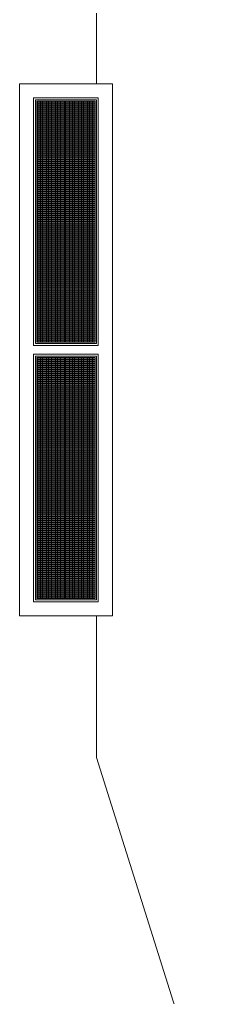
# Model space of a CAD drawing. Header units: metres. Extents: x 0.003 to 0.843, y 0.003 to 0.597.
# Drawn here: x 0.1566 to 0.15868, y 0.47576 to 0.48552 of the extents above; entities that cross this region are included whole.
import ezdxf

# ---------------------------------------------------------------- set-up
doc = ezdxf.new("R2010")
doc.units = ezdxf.units.M
doc.linetypes.add('AUSGEZOGEN', pattern=[0])
doc.linetypes.add('STRICHLINIE', pattern=[19.05, 12.7, -6.35])
doc.layers.add('Plankopf', color=7, linetype='AUSGEZOGEN', lineweight=13)

msp = doc.modelspace()

# ---------------------------------------------------------------- linework, layer by layer
at = {"layer": 'Plankopf', "color": 7, "linetype": 'STRICHLINIE', "lineweight": 13}
for p, q in [((0.1573728, 0.4859985), (0.1573728, 0.4848772)), ((0.1566048, 0.4848772), (0.1566048, 0.4795652)), ((0.1575328, 0.4848772), (0.1566048, 0.4848772)), ((0.1575328, 0.4795652), (0.1575328, 0.4848772)), ((0.1567648, 0.4847172), (0.1567648, 0.4822852)), ((0.1573728, 0.4847172), (0.1567648, 0.4847172)), ((0.1573728, 0.4822852), (0.1573728, 0.4847172)), ((0.1567648, 0.4822852), (0.1573728, 0.4822852)), ((0.1567648, 0.4821572), (0.1573728, 0.4821572)), ((0.1567648, 0.4797252), (0.1567648, 0.4821572)), ((0.1573728, 0.4821572), (0.1573728, 0.4797252)), ((0.1573728, 0.4797252), (0.1567648, 0.4797252)), ((0.1566048, 0.4795652), (0.1575328, 0.4795652)), ((0.1573728, 0.4795652), (0.1573728, 0.4781516)), ((0.1573728, 0.4781516), (0.1586827, 0.4739972))]:
    msp.add_line(p, q, dxfattribs=at)
at = {"layer": 'Plankopf', "color": 7, "linetype": 'AUSGEZOGEN', "lineweight": 13}
for p, q in [((0.1567456, 0.482266), (0.1567456, 0.4847364)), ((0.1567456, 0.4847364), (0.157392, 0.4847364)), ((0.15736, 0.4847044), (0.1567776, 0.4847044)), ((0.1567776, 0.4847044), (0.1567776, 0.482298)), ((0.15736, 0.482298), (0.15736, 0.4847044)), ((0.157392, 0.4847364), (0.157392, 0.482266)), ((0.157392, 0.482266), (0.1567456, 0.482266)), ((0.1567776, 0.482298), (0.15736, 0.482298)), ((0.1567456, 0.4821764), (0.157392, 0.4821764)), ((0.1567456, 0.479706), (0.1567456, 0.4821764)), ((0.157392, 0.4821764), (0.157392, 0.479706)), ((0.1567776, 0.4821444), (0.15736, 0.4821444)), ((0.1567776, 0.479738), (0.1567776, 0.4821444)), ((0.15736, 0.4821444), (0.15736, 0.479738)), ((0.15736, 0.479738), (0.1567776, 0.479738)), ((0.157392, 0.479706), (0.1567456, 0.479706))]:
    msp.add_line(p, q, dxfattribs=at)
at = {"layer": 'Plankopf', "color": 253, "linetype": 'AUSGEZOGEN', "lineweight": 13}
for p, q in [((0.156784, 0.4847044), (0.156784, 0.482298)), ((0.1567968, 0.4847044), (0.1567968, 0.482298)), ((0.1568096, 0.4847044), (0.1568096, 0.482298)), ((0.1568224, 0.4847044), (0.1568224, 0.482298)), ((0.1568352, 0.4847044), (0.1568352, 0.482298)), ((0.156848, 0.4847044), (0.156848, 0.482298)), ((0.1568608, 0.4847044), (0.1568608, 0.482298)), ((0.1568736, 0.4847044), (0.1568736, 0.482298)), ((0.1568864, 0.4847044), (0.1568864, 0.482298)), ((0.1568992, 0.4847044), (0.1568992, 0.482298)), ((0.156912, 0.4847044), (0.156912, 0.482298)), ((0.1569248, 0.4847044), (0.1569248, 0.482298)), ((0.1569376, 0.4847044), (0.1569376, 0.482298)), ((0.1569504, 0.4847044), (0.1569504, 0.482298)), ((0.1569632, 0.4847044), (0.1569632, 0.482298)), ((0.156976, 0.4847044), (0.156976, 0.482298)), ((0.1569888, 0.4847044), (0.1569888, 0.482298)), ((0.1570016, 0.4847044), (0.1570016, 0.482298)), ((0.1570144, 0.4847044), (0.1570144, 0.482298)), ((0.1570272, 0.4847044), (0.1570272, 0.482298)), ((0.15704, 0.4847044), (0.15704, 0.482298)), ((0.1570528, 0.4847044), (0.1570528, 0.482298)), ((0.1570656, 0.4847044), (0.1570656, 0.482298)), ((0.1570784, 0.4847044), (0.1570784, 0.482298)), ((0.1570912, 0.4847044), (0.1570912, 0.482298)), ((0.157104, 0.4847044), (0.157104, 0.482298)), ((0.1571168, 0.4847044), (0.1571168, 0.482298)), ((0.1571296, 0.4847044), (0.1571296, 0.482298)), ((0.1571424, 0.4847044), (0.1571424, 0.482298)), ((0.1571552, 0.4847044), (0.1571552, 0.482298)), ((0.157168, 0.4847044), (0.157168, 0.482298)), ((0.1571808, 0.4847044), (0.1571808, 0.482298)), ((0.1571936, 0.4847044), (0.1571936, 0.482298)), ((0.1572064, 0.4847044), (0.1572064, 0.482298)), ((0.1572192, 0.4847044), (0.1572192, 0.482298)), ((0.157232, 0.4847044), (0.157232, 0.482298)), ((0.1572448, 0.4847044), (0.1572448, 0.482298)), ((0.1572576, 0.4847044), (0.1572576, 0.482298)), ((0.1572704, 0.4847044), (0.1572704, 0.482298)), ((0.1572832, 0.4847044), (0.1572832, 0.482298)), ((0.157296, 0.4847044), (0.157296, 0.482298)), ((0.1573088, 0.4847044), (0.1573088, 0.482298)), ((0.1573216, 0.4847044), (0.1573216, 0.482298)), ((0.1573344, 0.4847044), (0.1573344, 0.482298)), ((0.1573472, 0.4847044), (0.1573472, 0.482298)), ((0.15736, 0.4846843), (0.1567776, 0.4846843)), ((0.15736, 0.4846643), (0.1567776, 0.4846643)), ((0.15736, 0.4846442), (0.1567776, 0.4846442)), ((0.15736, 0.4846241), (0.1567776, 0.4846241)), ((0.15736, 0.4846041), (0.1567776, 0.4846041)), ((0.15736, 0.484584), (0.1567776, 0.484584)), ((0.15736, 0.4845639), (0.1567776, 0.4845639)), ((0.15736, 0.4845439), (0.1567776, 0.4845439)), ((0.15736, 0.4845238), (0.1567776, 0.4845238)), ((0.15736, 0.4845037), (0.1567776, 0.4845037)), ((0.15736, 0.4844837), (0.1567776, 0.4844837)), ((0.15736, 0.4844636), (0.1567776, 0.4844636)), ((0.15736, 0.4844435), (0.1567776, 0.4844435)), ((0.15736, 0.4844235), (0.1567776, 0.4844235)), ((0.15736, 0.4844034), (0.1567776, 0.4844034)), ((0.15736, 0.4843834), (0.1567776, 0.4843834)), ((0.15736, 0.4843633), (0.1567776, 0.4843633)), ((0.15736, 0.4843432), (0.1567776, 0.4843432)), ((0.15736, 0.4843232), (0.1567776, 0.4843232)), ((0.15736, 0.4843031), (0.1567776, 0.4843031)), ((0.15736, 0.484283), (0.1567776, 0.484283)), ((0.15736, 0.484263), (0.1567776, 0.484263)), ((0.15736, 0.4842429), (0.1567776, 0.4842429)), ((0.15736, 0.4842228), (0.1567776, 0.4842228)), ((0.15736, 0.4842028), (0.1567776, 0.4842028)), ((0.15736, 0.4841827), (0.1567776, 0.4841827)), ((0.15736, 0.4841626), (0.1567776, 0.4841626)), ((0.15736, 0.4841426), (0.1567776, 0.4841426)), ((0.15736, 0.4841225), (0.1567776, 0.4841225)), ((0.15736, 0.4841024), (0.1567776, 0.4841024)), ((0.15736, 0.4840824), (0.1567776, 0.4840824)), ((0.15736, 0.4840623), (0.1567776, 0.4840623)), ((0.15736, 0.4840422), (0.1567776, 0.4840422)), ((0.15736, 0.4840222), (0.1567776, 0.4840222)), ((0.15736, 0.4840021), (0.1567776, 0.4840021)), ((0.15736, 0.4839821), (0.1567776, 0.4839821)), ((0.15736, 0.483962), (0.1567776, 0.483962)), ((0.15736, 0.4839419), (0.1567776, 0.4839419)), ((0.15736, 0.4839219), (0.1567776, 0.4839219)), ((0.15736, 0.4839018), (0.1567776, 0.4839018)), ((0.15736, 0.4838817), (0.1567776, 0.4838817)), ((0.15736, 0.4838617), (0.1567776, 0.4838617)), ((0.15736, 0.4838416), (0.1567776, 0.4838416)), ((0.15736, 0.4838215), (0.1567776, 0.4838215)), ((0.15736, 0.4838015), (0.1567776, 0.4838015)), ((0.15736, 0.4837814), (0.1567776, 0.4837814)), ((0.15736, 0.4837613), (0.1567776, 0.4837613)), ((0.15736, 0.4837413), (0.1567776, 0.4837413)), ((0.15736, 0.4837212), (0.1567776, 0.4837212)), ((0.15736, 0.4837011), (0.1567776, 0.4837011)), ((0.15736, 0.4836811), (0.1567776, 0.4836811)), ((0.15736, 0.483661), (0.1567776, 0.483661)), ((0.15736, 0.483641), (0.1567776, 0.483641)), ((0.15736, 0.4836209), (0.1567776, 0.4836209)), ((0.15736, 0.4836008), (0.1567776, 0.4836008)), ((0.15736, 0.4835808), (0.1567776, 0.4835808)), ((0.15736, 0.4835607), (0.1567776, 0.4835607)), ((0.15736, 0.4835406), (0.1567776, 0.4835406)), ((0.15736, 0.4835206), (0.1567776, 0.4835206)), ((0.15736, 0.4835005), (0.1567776, 0.4835005)), ((0.15736, 0.4834804), (0.1567776, 0.4834804)), ((0.15736, 0.4834604), (0.1567776, 0.4834604)), ((0.15736, 0.4834403), (0.1567776, 0.4834403)), ((0.15736, 0.4834202), (0.1567776, 0.4834202)), ((0.15736, 0.4834002), (0.1567776, 0.4834002)), ((0.15736, 0.4833801), (0.1567776, 0.4833801)), ((0.15736, 0.48336), (0.1567776, 0.48336)), ((0.15736, 0.48334), (0.1567776, 0.48334)), ((0.15736, 0.4833199), (0.1567776, 0.4833199)), ((0.15736, 0.4832998), (0.1567776, 0.4832998)), ((0.15736, 0.4832798), (0.1567776, 0.4832798)), ((0.15736, 0.4832597), (0.1567776, 0.4832597)), ((0.15736, 0.4832397), (0.1567776, 0.4832397)), ((0.15736, 0.4832196), (0.1567776, 0.4832196)), ((0.15736, 0.4831995), (0.1567776, 0.4831995)), ((0.15736, 0.4831795), (0.1567776, 0.4831795)), ((0.15736, 0.4831594), (0.1567776, 0.4831594)), ((0.15736, 0.4831393), (0.1567776, 0.4831393)), ((0.15736, 0.4831193), (0.1567776, 0.4831193)), ((0.15736, 0.4830992), (0.1567776, 0.4830992)), ((0.15736, 0.4830791), (0.1567776, 0.4830791)), ((0.15736, 0.4830591), (0.1567776, 0.4830591)), ((0.15736, 0.483039), (0.1567776, 0.483039)), ((0.15736, 0.4830189), (0.1567776, 0.4830189)), ((0.15736, 0.4829989), (0.1567776, 0.4829989)), ((0.15736, 0.4829788), (0.1567776, 0.4829788)), ((0.15736, 0.4829587), (0.1567776, 0.4829587)), ((0.15736, 0.4829387), (0.1567776, 0.4829387)), ((0.15736, 0.4829186), (0.1567776, 0.4829186)), ((0.15736, 0.4828986), (0.1567776, 0.4828986)), ((0.15736, 0.4828785), (0.1567776, 0.4828785)), ((0.15736, 0.4828584), (0.1567776, 0.4828584)), ((0.15736, 0.4828384), (0.1567776, 0.4828384)), ((0.15736, 0.4828183), (0.1567776, 0.4828183)), ((0.15736, 0.4827982), (0.1567776, 0.4827982)), ((0.15736, 0.4827782), (0.1567776, 0.4827782)), ((0.15736, 0.4827581), (0.1567776, 0.4827581)), ((0.15736, 0.482738), (0.1567776, 0.482738)), ((0.15736, 0.482718), (0.1567776, 0.482718)), ((0.15736, 0.4826979), (0.1567776, 0.4826979)), ((0.15736, 0.4826778), (0.1567776, 0.4826778)), ((0.15736, 0.4826578), (0.1567776, 0.4826578)), ((0.15736, 0.4826377), (0.1567776, 0.4826377)), ((0.15736, 0.4826176), (0.1567776, 0.4826176)), ((0.15736, 0.4825976), (0.1567776, 0.4825976)), ((0.15736, 0.4825775), (0.1567776, 0.4825775)), ((0.15736, 0.4825574), (0.1567776, 0.4825574)), ((0.15736, 0.4825374), (0.1567776, 0.4825374)), ((0.15736, 0.4825173), (0.1567776, 0.4825173)), ((0.15736, 0.4824973), (0.1567776, 0.4824973)), ((0.15736, 0.4824772), (0.1567776, 0.4824772)), ((0.15736, 0.4824571), (0.1567776, 0.4824571)), ((0.15736, 0.4824371), (0.1567776, 0.4824371)), ((0.15736, 0.482417), (0.1567776, 0.482417)), ((0.15736, 0.4823969), (0.1567776, 0.4823969)), ((0.15736, 0.4823769), (0.1567776, 0.4823769)), ((0.15736, 0.4823568), (0.1567776, 0.4823568)), ((0.15736, 0.4823367), (0.1567776, 0.4823367)), ((0.15736, 0.4823167), (0.1567776, 0.4823167)), ((0.15736, 0.4821243), (0.1567776, 0.4821243)), ((0.15736, 0.4821043), (0.1567776, 0.4821043)), ((0.15736, 0.4820842), (0.1567776, 0.4820842)), ((0.15736, 0.4820641), (0.1567776, 0.4820641)), ((0.156784, 0.4821444), (0.156784, 0.479738)), ((0.1567968, 0.4821444), (0.1567968, 0.479738)), ((0.1568096, 0.4821444), (0.1568096, 0.479738)), ((0.1568224, 0.4821444), (0.1568224, 0.479738)), ((0.1568352, 0.4821444), (0.1568352, 0.479738)), ((0.156848, 0.4821444), (0.156848, 0.479738)), ((0.1568608, 0.4821444), (0.1568608, 0.479738)), ((0.1568736, 0.4821444), (0.1568736, 0.479738)), ((0.1568864, 0.4821444), (0.1568864, 0.479738)), ((0.1568992, 0.4821444), (0.1568992, 0.479738)), ((0.156912, 0.4821444), (0.156912, 0.479738)), ((0.1569248, 0.4821444), (0.1569248, 0.479738)), ((0.1569376, 0.4821444), (0.1569376, 0.479738)), ((0.1569504, 0.4821444), (0.1569504, 0.479738)), ((0.1569632, 0.4821444), (0.1569632, 0.479738)), ((0.156976, 0.4821444), (0.156976, 0.479738)), ((0.1569888, 0.4821444), (0.1569888, 0.479738)), ((0.1570016, 0.4821444), (0.1570016, 0.479738)), ((0.1570144, 0.4821444), (0.1570144, 0.479738)), ((0.1570272, 0.4821444), (0.1570272, 0.479738)), ((0.15704, 0.4821444), (0.15704, 0.479738)), ((0.1570528, 0.4821444), (0.1570528, 0.479738)), ((0.1570656, 0.4821444), (0.1570656, 0.479738)), ((0.1570784, 0.4821444), (0.1570784, 0.479738)), ((0.1570912, 0.4821444), (0.1570912, 0.479738)), ((0.157104, 0.4821444), (0.157104, 0.479738)), ((0.1571168, 0.4821444), (0.1571168, 0.479738)), ((0.1571296, 0.4821444), (0.1571296, 0.479738)), ((0.1571424, 0.4821444), (0.1571424, 0.479738)), ((0.1571552, 0.4821444), (0.1571552, 0.479738)), ((0.157168, 0.4821444), (0.157168, 0.479738)), ((0.1571808, 0.4821444), (0.1571808, 0.479738)), ((0.1571936, 0.4821444), (0.1571936, 0.479738)), ((0.1572064, 0.4821444), (0.1572064, 0.479738)), ((0.1572192, 0.4821444), (0.1572192, 0.479738)), ((0.157232, 0.4821444), (0.157232, 0.479738)), ((0.1572448, 0.4821444), (0.1572448, 0.479738)), ((0.1572576, 0.4821444), (0.1572576, 0.479738)), ((0.1572704, 0.4821444), (0.1572704, 0.479738)), ((0.1572832, 0.4821444), (0.1572832, 0.479738)), ((0.157296, 0.4821444), (0.157296, 0.479738)), ((0.1573088, 0.4821444), (0.1573088, 0.479738)), ((0.1573216, 0.4821444), (0.1573216, 0.479738)), ((0.1573344, 0.4821444), (0.1573344, 0.479738)), ((0.1573472, 0.4821444), (0.1573472, 0.479738)), ((0.15736, 0.4820441), (0.1567776, 0.4820441)), ((0.15736, 0.482024), (0.1567776, 0.482024)), ((0.15736, 0.4820039), (0.1567776, 0.4820039)), ((0.15736, 0.4819839), (0.1567776, 0.4819839)), ((0.15736, 0.4819638), (0.1567776, 0.4819638)), ((0.15736, 0.4819437), (0.1567776, 0.4819437)), ((0.15736, 0.4819237), (0.1567776, 0.4819237)), ((0.15736, 0.4819036), (0.1567776, 0.4819036)), ((0.15736, 0.4818835), (0.1567776, 0.4818835)), ((0.15736, 0.4818635), (0.1567776, 0.4818635)), ((0.15736, 0.4818434), (0.1567776, 0.4818434)), ((0.15736, 0.4818234), (0.1567776, 0.4818234)), ((0.15736, 0.4818033), (0.1567776, 0.4818033)), ((0.15736, 0.4817832), (0.1567776, 0.4817832)), ((0.15736, 0.4817632), (0.1567776, 0.4817632)), ((0.15736, 0.4817431), (0.1567776, 0.4817431)), ((0.15736, 0.481723), (0.1567776, 0.481723)), ((0.15736, 0.481703), (0.1567776, 0.481703)), ((0.15736, 0.4816829), (0.1567776, 0.4816829)), ((0.15736, 0.4816628), (0.1567776, 0.4816628)), ((0.15736, 0.4816428), (0.1567776, 0.4816428)), ((0.15736, 0.4816227), (0.1567776, 0.4816227)), ((0.15736, 0.4816026), (0.1567776, 0.4816026)), ((0.15736, 0.4815826), (0.1567776, 0.4815826)), ((0.15736, 0.4815625), (0.1567776, 0.4815625)), ((0.15736, 0.4815424), (0.1567776, 0.4815424)), ((0.15736, 0.4815224), (0.1567776, 0.4815224)), ((0.15736, 0.4815023), (0.1567776, 0.4815023)), ((0.15736, 0.4814822), (0.1567776, 0.4814822)), ((0.15736, 0.4814622), (0.1567776, 0.4814622)), ((0.15736, 0.4814421), (0.1567776, 0.4814421)), ((0.15736, 0.4814221), (0.1567776, 0.4814221)), ((0.15736, 0.481402), (0.1567776, 0.481402)), ((0.15736, 0.4813819), (0.1567776, 0.4813819)), ((0.15736, 0.4813619), (0.1567776, 0.4813619)), ((0.15736, 0.4813418), (0.1567776, 0.4813418)), ((0.15736, 0.4813217), (0.1567776, 0.4813217)), ((0.15736, 0.4813017), (0.1567776, 0.4813017)), ((0.15736, 0.4812816), (0.1567776, 0.4812816)), ((0.15736, 0.4812615), (0.1567776, 0.4812615)), ((0.15736, 0.4812415), (0.1567776, 0.4812415)), ((0.15736, 0.4812214), (0.1567776, 0.4812214)), ((0.15736, 0.4812013), (0.1567776, 0.4812013)), ((0.15736, 0.4811813), (0.1567776, 0.4811813)), ((0.15736, 0.4811612), (0.1567776, 0.4811612)), ((0.15736, 0.4811411), (0.1567776, 0.4811411)), ((0.15736, 0.4811211), (0.1567776, 0.4811211)), ((0.15736, 0.481101), (0.1567776, 0.481101)), ((0.15736, 0.481081), (0.1567776, 0.481081)), ((0.15736, 0.4810609), (0.1567776, 0.4810609)), ((0.15736, 0.4810408), (0.1567776, 0.4810408)), ((0.15736, 0.4810208), (0.1567776, 0.4810208)), ((0.15736, 0.4810007), (0.1567776, 0.4810007)), ((0.15736, 0.4809806), (0.1567776, 0.4809806)), ((0.15736, 0.4809606), (0.1567776, 0.4809606)), ((0.15736, 0.4809405), (0.1567776, 0.4809405)), ((0.15736, 0.4809204), (0.1567776, 0.4809204)), ((0.15736, 0.4809004), (0.1567776, 0.4809004)), ((0.15736, 0.4808803), (0.1567776, 0.4808803)), ((0.15736, 0.4808602), (0.1567776, 0.4808602)), ((0.15736, 0.4808402), (0.1567776, 0.4808402)), ((0.15736, 0.4808201), (0.1567776, 0.4808201)), ((0.15736, 0.4808), (0.1567776, 0.4808)), ((0.15736, 0.48078), (0.1567776, 0.48078)), ((0.15736, 0.4807599), (0.1567776, 0.4807599)), ((0.15736, 0.4807398), (0.1567776, 0.4807398)), ((0.15736, 0.4807198), (0.1567776, 0.4807198)), ((0.15736, 0.4806997), (0.1567776, 0.4806997)), ((0.15736, 0.4806797), (0.1567776, 0.4806797)), ((0.15736, 0.4806596), (0.1567776, 0.4806596)), ((0.15736, 0.4806395), (0.1567776, 0.4806395)), ((0.15736, 0.4806195), (0.1567776, 0.4806195)), ((0.15736, 0.4805994), (0.1567776, 0.4805994)), ((0.15736, 0.4805793), (0.1567776, 0.4805793)), ((0.15736, 0.4805593), (0.1567776, 0.4805593)), ((0.15736, 0.4805392), (0.1567776, 0.4805392)), ((0.15736, 0.4805191), (0.1567776, 0.4805191)), ((0.15736, 0.4804991), (0.1567776, 0.4804991)), ((0.15736, 0.480479), (0.1567776, 0.480479)), ((0.15736, 0.4804589), (0.1567776, 0.4804589)), ((0.15736, 0.4804389), (0.1567776, 0.4804389)), ((0.15736, 0.4804188), (0.1567776, 0.4804188)), ((0.15736, 0.4803987), (0.1567776, 0.4803987)), ((0.15736, 0.4803787), (0.1567776, 0.4803787)), ((0.15736, 0.4803586), (0.1567776, 0.4803586)), ((0.15736, 0.4803386), (0.1567776, 0.4803386)), ((0.15736, 0.4803185), (0.1567776, 0.4803185)), ((0.15736, 0.4802984), (0.1567776, 0.4802984)), ((0.15736, 0.4802784), (0.1567776, 0.4802784)), ((0.15736, 0.4802583), (0.1567776, 0.4802583)), ((0.15736, 0.4802382), (0.1567776, 0.4802382)), ((0.15736, 0.4802182), (0.1567776, 0.4802182)), ((0.15736, 0.4801981), (0.1567776, 0.4801981)), ((0.15736, 0.480178), (0.1567776, 0.480178)), ((0.15736, 0.480158), (0.1567776, 0.480158)), ((0.15736, 0.4801379), (0.1567776, 0.4801379)), ((0.15736, 0.4801178), (0.1567776, 0.4801178)), ((0.15736, 0.4800978), (0.1567776, 0.4800978)), ((0.15736, 0.4800777), (0.1567776, 0.4800777)), ((0.15736, 0.4800576), (0.1567776, 0.4800576)), ((0.15736, 0.4800376), (0.1567776, 0.4800376)), ((0.15736, 0.4800175), (0.1567776, 0.4800175)), ((0.15736, 0.4799974), (0.1567776, 0.4799974)), ((0.15736, 0.4799774), (0.1567776, 0.4799774)), ((0.15736, 0.4799573), (0.1567776, 0.4799573)), ((0.15736, 0.4799373), (0.1567776, 0.4799373)), ((0.15736, 0.4799172), (0.1567776, 0.4799172)), ((0.15736, 0.4798971), (0.1567776, 0.4798971)), ((0.15736, 0.4798771), (0.1567776, 0.4798771)), ((0.15736, 0.479857), (0.1567776, 0.479857)), ((0.15736, 0.4798369), (0.1567776, 0.4798369)), ((0.15736, 0.4798169), (0.1567776, 0.4798169)), ((0.15736, 0.4797968), (0.1567776, 0.4797968)), ((0.15736, 0.4797767), (0.1567776, 0.4797767)), ((0.15736, 0.4797567), (0.1567776, 0.4797567))]:
    msp.add_line(p, q, dxfattribs=at)

doc.saveas('drawing.dxf')
